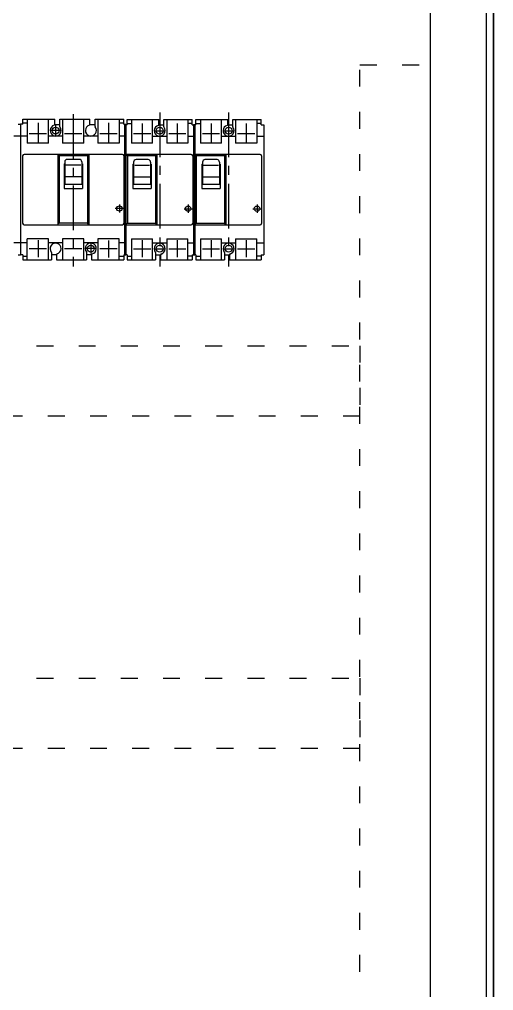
# Model space of a CAD drawing. Header units: millimetres. Extents: x 14879 to 38758, y -20740 to 1136.
# Drawn here: x 36380 to 36717, y -1021 to -330 of the extents above; entities that cross this region are included whole.
import ezdxf

# ---------------------------------------------------------------- set-up
doc = ezdxf.new("R2010")
doc.units = ezdxf.units.MM
doc.linetypes.add('ACAD_ISO03W100', pattern=[30, 12, -18])
doc.linetypes.add('CENTER', pattern=[50.8, 31.75, -6.35, 6.35, -6.35])
doc.layers.add('F01_OUT', color=6, linetype='Continuous')
doc.layers.add('F03_CNT', color=1, linetype='CENTER')

msp = doc.modelspace()

# ---------------------------------------------------------------- linework, layer by layer
for p, q in [((36717.11, 288.21), (36717.11, -1666.79)), ((36717.11, -1711.79), (36717.11, 288.21)), ((36712.11, -1706.79), (36712.11, 283.21)), ((36672.11, 243.21), (36672.11, -1666.79))]:
    msp.add_line(p, q)
at = {"color": 1, "linetype": 'ACAD_ISO03W100'}
for points in [[(36622.12, -361.79), (36672.11, -361.79), (36672.11, -1487.35), (36622.12, -1487.35)], [(35912.11, -611.79), (35912.11, -561.79), (36622.12, -561.79), (36622.12, -611.79)], [(35912.11, -848.44), (35912.11, -798.45), (36622.12, -798.45), (36622.12, -848.44)]]:
    msp.add_lwpolyline(points, close=True, dxfattribs=at)
at = {"layer": 'F01_OUT'}
for p, q in [((36382.31, -404.13), (36382.31, -400.63)), ((36382.31, -400.63), (36405.08, -400.63)), ((36385.52, -400.63), (36385.52, -417.66)), ((36400.6, -417.66), (36400.6, -400.63)), ((36405.08, -404.35), (36405.08, -400.63)), ((36408.7, -400.63), (36430.08, -400.63)), ((36408.7, -405.95), (36408.7, -400.63)), ((36410.65, -400.63), (36410.65, -417.66)), ((36425.72, -417.66), (36425.72, -400.63)), ((36430.08, -404.35), (36430.08, -400.63)), ((36433.7, -400.63), (36454.06, -400.63)), ((36433.7, -405.86), (36433.7, -400.63)), ((36435.77, -400.63), (36435.77, -417.66)), ((36450.85, -400.63), (36450.85, -417.66)), ((36454.06, -404.13), (36454.06, -400.63)), ((36456.48, -404.49), (36456.48, -400.74)), ((36456.48, -400.74), (36479.08, -400.74)), ((36459.68, -400.74), (36459.68, -417.74)), ((36474.68, -417.74), (36474.68, -400.74)), ((36479.08, -404.48), (36479.08, -400.74)), ((36482.68, -406.08), (36482.68, -400.74)), ((36482.68, -400.74), (36502.88, -400.74)), ((36484.68, -400.74), (36484.68, -417.74)), ((36499.68, -400.74), (36499.68, -417.74)), ((36502.88, -404.49), (36502.88, -400.74)), ((36505.48, -404.49), (36505.48, -400.74)), ((36505.48, -400.74), (36528.08, -400.74)), ((36508.68, -400.74), (36508.68, -417.74)), ((36523.68, -417.74), (36523.68, -400.74)), ((36528.08, -404.48), (36528.08, -400.74)), ((36531.68, -406.08), (36531.68, -400.74)), ((36531.68, -400.74), (36551.88, -400.74)), ((36533.68, -400.74), (36533.68, -417.74)), ((36548.68, -400.74), (36548.68, -417.74)), ((36551.88, -404.49), (36551.88, -400.74)), ((36379.06, -404.13), (36380.68, -404.13)), ((36380.68, -404.13), (36380.68, -497.13)), ((36382.31, -404.13), (36380.68, -404.13)), ((36380.68, -404.13), (36380.68, -497.13)), ((36382.31, -403.13), (36385.52, -403.13)), ((36405.08, -404.35), (36408.7, -404.35)), ((36430.08, -404.35), (36433.7, -404.35)), ((36450.85, -403.13), (36454.06, -403.13)), ((36454.06, -404.13), (36455.68, -404.13)), ((36456.48, -404.49), (36454.68, -404.49)), ((36454.68, -404.49), (36454.68, -496.99)), ((36455.68, -404.13), (36455.68, -497.13)), ((36456.48, -403.54), (36459.68, -403.54)), ((36479.08, -404.49), (36482.68, -404.49)), ((36502.88, -403.54), (36499.68, -403.54)), ((36502.88, -404.49), (36504.68, -404.49)), ((36505.48, -404.49), (36503.68, -404.49)), ((36503.68, -404.49), (36503.68, -496.99)), ((36504.68, -404.49), (36504.68, -496.99)), ((36505.48, -403.54), (36508.68, -403.54)), ((36528.08, -404.49), (36531.68, -404.49)), ((36551.88, -403.54), (36548.68, -403.54)), ((36551.88, -404.49), (36553.68, -404.49)), ((36553.68, -404.49), (36553.68, -496.99)), ((36380.68, -412.63), (36375.85, -412.63)), ((36385.52, -412.63), (36380.68, -412.63)), ((36410.65, -412.63), (36400.6, -412.63)), ((36435.77, -412.63), (36425.72, -412.63)), ((36455.68, -412.63), (36450.85, -412.63)), ((36484.68, -412.84), (36474.68, -412.84)), ((36504.68, -412.84), (36499.68, -412.84)), ((36533.68, -412.84), (36523.68, -412.84)), ((36553.68, -412.84), (36548.68, -412.84)), ((36400.6, -417.66), (36385.52, -417.66)), ((36425.72, -417.66), (36410.65, -417.66)), ((36450.85, -417.66), (36435.77, -417.66)), ((36474.68, -417.74), (36459.68, -417.74)), ((36499.68, -417.74), (36484.68, -417.74)), ((36523.68, -417.74), (36508.68, -417.74)), ((36548.68, -417.74), (36533.68, -417.74)), ((36382.18, -426.63), (36382.18, -474.63)), ((36453.18, -425.63), (36383.18, -425.63)), ((36407.13, -425.98), (36407.13, -475.27)), ((36408.13, -426.63), (36407.13, -426.05)), ((36408.13, -426.63), (36408.13, -474.62)), ((36428.23, -426.63), (36408.13, -426.63)), ((36428.23, -426.63), (36429.24, -426.05)), ((36428.23, -426.63), (36428.23, -474.62)), ((36429.24, -425.98), (36429.24, -475.27)), ((36454.18, -426.63), (36454.18, -474.63)), ((36455.68, -426.1), (36455.68, -475.39)), ((36456.68, -426.74), (36455.68, -426.17)), ((36502.18, -425.74), (36456.04, -425.74)), ((36476.68, -426.74), (36456.68, -426.74)), ((36456.68, -426.74), (36456.68, -474.74)), ((36476.68, -426.74), (36477.68, -426.17)), ((36476.68, -426.74), (36476.68, -474.74)), ((36477.68, -426.1), (36477.68, -475.39)), ((36503.18, -426.74), (36503.18, -474.74)), ((36504.68, -426.1), (36504.68, -475.39)), ((36505.68, -426.74), (36504.68, -426.17)), ((36551.18, -425.74), (36505.04, -425.74)), ((36525.68, -426.74), (36505.68, -426.74)), ((36505.68, -426.74), (36505.68, -474.74)), ((36525.68, -426.74), (36526.68, -426.17)), ((36525.68, -426.74), (36525.68, -474.74)), ((36526.68, -426.1), (36526.68, -475.39)), ((36552.18, -426.74), (36552.18, -474.74)), ((36411.65, -432.29), (36411.65, -449.87)), ((36411.65, -432.29), (36412.1, -432.29)), ((36412.1, -430.89), (36412.1, -446.71)), ((36423.56, -433.26), (36412.89, -433.26)), ((36422.51, -429.13), (36413.86, -429.13)), ((36424.26, -430.89), (36424.26, -446.71)), ((36424.26, -432.29), (36424.72, -432.29)), ((36424.72, -432.29), (36424.72, -449.87)), ((36460.68, -432.49), (36460.68, -449.99)), ((36460.68, -432.49), (36461.13, -432.49)), ((36461.13, -431.11), (36461.13, -446.84)), ((36472.54, -433.47), (36461.92, -433.47)), ((36471.48, -429.36), (36462.88, -429.36)), ((36473.23, -431.11), (36473.23, -446.84)), ((36473.23, -432.49), (36473.68, -432.49)), ((36473.68, -432.49), (36473.68, -449.99)), ((36509.68, -432.49), (36509.68, -449.99)), ((36509.68, -432.49), (36510.13, -432.49)), ((36510.13, -431.11), (36510.13, -446.84)), ((36521.54, -433.47), (36510.92, -433.47)), ((36520.48, -429.36), (36511.88, -429.36)), ((36522.23, -431.11), (36522.23, -446.84)), ((36522.23, -432.49), (36522.68, -432.49)), ((36522.68, -432.49), (36522.68, -449.99)), ((36411.65, -435.45), (36412.1, -435.45)), ((36412.1, -441.3), (36424.26, -441.3)), ((36424.26, -435.45), (36424.72, -435.45)), ((36460.68, -435.64), (36461.13, -435.64)), ((36461.13, -441.47), (36473.23, -441.47)), ((36473.23, -435.64), (36473.68, -435.64)), ((36509.68, -435.64), (36510.13, -435.64)), ((36510.13, -441.47), (36522.23, -441.47)), ((36522.23, -435.64), (36522.68, -435.64)), ((36411.65, -446.71), (36424.72, -446.71)), ((36460.68, -446.84), (36473.68, -446.84)), ((36509.68, -446.84), (36522.68, -446.84)), ((36411.65, -449.87), (36424.72, -449.87)), ((36460.68, -449.99), (36473.68, -449.99)), ((36509.68, -449.99), (36522.68, -449.99)), ((36383.18, -475.63), (36453.18, -475.63)), ((36408.13, -474.62), (36407.13, -475.2)), ((36428.23, -474.62), (36408.13, -474.62)), ((36428.23, -474.62), (36429.24, -475.2)), ((36456.68, -474.74), (36455.68, -475.32)), ((36456.04, -475.74), (36502.18, -475.74)), ((36476.68, -474.74), (36456.68, -474.74)), ((36476.68, -474.74), (36477.68, -475.32)), ((36505.68, -474.74), (36504.68, -475.32)), ((36505.04, -475.74), (36551.18, -475.74)), ((36525.68, -474.74), (36505.68, -474.74)), ((36525.68, -474.74), (36526.68, -475.32)), ((36380.68, -488.63), (36375.85, -488.63)), ((36385.52, -488.63), (36380.68, -488.63)), ((36385.52, -500.63), (36385.52, -485.63)), ((36400.6, -485.63), (36385.52, -485.63)), ((36400.6, -500.63), (36400.6, -485.63)), ((36410.65, -488.63), (36400.6, -488.63)), ((36410.65, -485.63), (36410.65, -500.63)), ((36425.72, -485.63), (36410.65, -485.63)), ((36425.72, -500.63), (36425.72, -485.63)), ((36435.77, -488.63), (36425.72, -488.63)), ((36435.77, -485.63), (36435.77, -500.63)), ((36450.85, -485.63), (36435.77, -485.63)), ((36450.85, -500.63), (36450.85, -485.63)), ((36455.68, -488.63), (36450.85, -488.63)), ((36459.68, -485.74), (36459.68, -500.74)), ((36459.68, -485.74), (36474.68, -485.74)), ((36474.68, -500.74), (36474.68, -485.74)), ((36484.68, -488.74), (36474.68, -488.74)), ((36484.68, -485.74), (36484.68, -500.74)), ((36484.68, -485.74), (36499.68, -485.74)), ((36499.68, -500.74), (36499.68, -485.74)), ((36504.68, -488.74), (36499.68, -488.74)), ((36508.68, -485.74), (36508.68, -500.74)), ((36508.68, -485.74), (36523.68, -485.74)), ((36523.68, -500.74), (36523.68, -485.74)), ((36533.68, -488.74), (36523.68, -488.74)), ((36533.68, -485.74), (36533.68, -500.74)), ((36533.68, -485.74), (36548.68, -485.74)), ((36548.68, -500.74), (36548.68, -485.74)), ((36553.68, -488.74), (36548.68, -488.74)), ((36379.06, -497.13), (36380.68, -497.13)), ((36382.31, -497.13), (36380.68, -497.13)), ((36382.31, -497.13), (36382.31, -500.63)), ((36402.67, -495.4), (36402.67, -500.63)), ((36402.67, -496.91), (36406.29, -496.91)), ((36406.29, -496.9), (36406.29, -500.63)), ((36426.83, -492.63), (36426.83, -492.65)), ((36427.67, -495.31), (36427.67, -500.63)), ((36427.67, -496.91), (36431.29, -496.91)), ((36431.29, -496.91), (36431.29, -500.63)), ((36454.06, -497.13), (36454.06, -500.63)), ((36454.06, -497.13), (36455.68, -497.13)), ((36456.48, -496.99), (36454.68, -496.99)), ((36456.48, -496.99), (36456.48, -500.74)), ((36475.78, -492.74), (36475.78, -492.76)), ((36476.68, -495.41), (36476.68, -500.74)), ((36476.68, -496.99), (36480.28, -496.99)), ((36480.28, -497), (36480.28, -500.74)), ((36502.88, -496.99), (36504.68, -496.99)), ((36502.88, -496.99), (36502.88, -500.74)), ((36505.48, -496.99), (36503.68, -496.99)), ((36505.48, -496.99), (36505.48, -500.74)), ((36524.78, -492.74), (36524.78, -492.76)), ((36525.68, -495.41), (36525.68, -500.74)), ((36525.68, -496.99), (36529.28, -496.99)), ((36529.28, -497), (36529.28, -500.74)), ((36551.88, -496.99), (36553.68, -496.99)), ((36551.88, -496.99), (36551.88, -500.74)), ((36382.31, -498.13), (36385.52, -498.13)), ((36382.31, -500.63), (36402.67, -500.63)), ((36406.29, -500.63), (36427.67, -500.63)), ((36431.29, -500.63), (36454.06, -500.63)), ((36450.85, -498.13), (36454.06, -498.13)), ((36456.48, -497.94), (36459.68, -497.94)), ((36456.48, -500.74), (36476.68, -500.74)), ((36480.28, -500.74), (36502.88, -500.74)), ((36502.88, -497.94), (36499.68, -497.94)), ((36505.48, -497.94), (36508.68, -497.94)), ((36505.48, -500.74), (36525.68, -500.74)), ((36529.28, -500.74), (36551.88, -500.74)), ((36551.88, -497.94), (36548.68, -497.94))]:
    msp.add_line(p, q, dxfattribs=at)
for centre, radius in [((36405.68, -408.63), 2.46), ((36479.68, -408.74), 2.45), ((36528.68, -408.74), 2.45), ((36451.05, -464.13), 1.91), ((36499.88, -464.24), 1.9), ((36548.88, -464.24), 1.9), ((36430.68, -492.63), 2.46), ((36479.68, -492.74), 2.45), ((36528.68, -492.74), 2.45)]:
    msp.add_circle(centre, radius, dxfattribs=at)
for centre, radius, start, end in [((36405.68, -408.63), 3.92, 104.45324, 37.31406), ((36404.58, -404.35), 0.5, 284.45324, 0), ((36409.2, -405.95), 0.5, 180, 217.31406), ((36430.75, -408.62), 3.92, 105.29159, 38.63097), ((36429.58, -404.35), 0.5, 285.29159, 0), ((36434.2, -405.86), 0.5, 180, 218.63097), ((36479.68, -408.74), 3.9, 104.47833, 37.3031), ((36478.58, -404.48), 0.5, 284.47833, 0), ((36483.18, -406.08), 0.5, 180, 217.3031), ((36528.68, -408.74), 3.9, 104.47833, 37.3031), ((36527.58, -404.48), 0.5, 284.47833, 0), ((36532.18, -406.08), 0.5, 180, 217.3031), ((36383.18, -426.63), 1, 90, 180), ((36407.48, -425.98), 0.355, 90, 180), ((36428.88, -425.98), 0.355, 0, 90), ((36453.18, -426.63), 1, 0, 90), ((36456.04, -426.1), 0.354, 90, 180), ((36477.33, -426.1), 0.354, 0, 90), ((36502.18, -426.74), 1, 0, 90), ((36505.04, -426.1), 0.354, 90, 180), ((36526.33, -426.1), 0.354, 0, 90), ((36551.18, -426.74), 1, 0, 90), ((36413.86, -430.89), 1.76, 90, 180), ((36422.51, -430.89), 1.76, 0, 90), ((36462.88, -431.11), 1.75, 90, 180), ((36471.48, -431.11), 1.75, 0, 90), ((36511.88, -431.11), 1.75, 90, 180), ((36520.48, -431.11), 1.75, 0, 90), ((36383.18, -474.63), 1, 180, 270), ((36407.48, -475.27), 0.355, 180, 270), ((36428.88, -475.27), 0.355, 270, 0), ((36453.18, -474.63), 1, 270, 0), ((36456.04, -475.39), 0.354, 180, 270), ((36477.33, -475.39), 0.354, 270, 0), ((36502.18, -474.74), 1, 270, 360), ((36505.04, -475.39), 0.354, 180, 270), ((36526.33, -475.39), 0.354, 270, 0), ((36551.18, -474.74), 1, 270, 360), ((36405.62, -492.64), 3.92, 285.28994, 218.62843), ((36430.68, -492.63), 3.92, 284.45159, 217.31142), ((36479.68, -492.74), 3.9, 284.47669, 217.30048), ((36528.68, -492.74), 3.9, 284.47669, 217.30048), ((36402.17, -495.4), 0.5, 0, 38.62843), ((36406.79, -496.9), 0.5, 105.28994, 180), ((36427.17, -495.31), 0.5, 0, 37.31142), ((36431.79, -496.91), 0.5, 104.45159, 180), ((36476.18, -495.41), 0.5, 0, 37.30048), ((36480.78, -497), 0.5, 104.47669, 179.99999), ((36525.18, -495.41), 0.5, 0, 37.30048), ((36529.78, -497), 0.5, 104.47669, 179.99999)]:
    msp.add_arc(centre, radius, start, end, dxfattribs=at)
at = {"layer": 'F03_CNT'}
for p, q in [((36418.18, -396.96), (36418.18, -505.39)), ((36479.68, -395.74), (36479.68, -505.51)), ((36528.68, -395.74), (36528.68, -505.51)), ((36393.18, -403.26), (36393.18, -417.23)), ((36405.68, -405.15), (36405.68, -412.08)), ((36443.18, -403.26), (36443.18, -417.23)), ((36467.18, -403.61), (36467.18, -417.88)), ((36492.18, -403.61), (36492.18, -417.88)), ((36516.18, -403.61), (36516.18, -417.88)), ((36541.18, -403.61), (36541.18, -417.88)), ((36386.95, -410.63), (36399.16, -410.63)), ((36409.09, -408.63), (36402.15, -408.63)), ((36412.08, -410.63), (36424.29, -410.63)), ((36437.2, -410.63), (36449.41, -410.63)), ((36461.11, -410.74), (36473.26, -410.74)), ((36475.78, -408.74), (36483.58, -408.74)), ((36486.11, -410.74), (36498.26, -410.74)), ((36510.11, -410.74), (36522.26, -410.74)), ((36524.78, -408.74), (36532.58, -408.74)), ((36535.11, -410.74), (36547.26, -410.74)), ((36451.05, -461.18), (36451.05, -467.01)), ((36499.88, -461.34), (36499.88, -467.14)), ((36548.88, -461.34), (36548.88, -467.14)), ((36453.96, -464.13), (36448.13, -464.13)), ((36496.98, -464.24), (36502.78, -464.24)), ((36545.98, -464.24), (36551.78, -464.24)), ((36393.18, -486.58), (36393.18, -498.79)), ((36430.68, -489.17), (36430.68, -496.1)), ((36443.18, -486.88), (36443.18, -499.09)), ((36467.18, -486.67), (36467.18, -498.82)), ((36492.18, -486.67), (36492.18, -498.82)), ((36516.18, -486.67), (36516.18, -498.82)), ((36541.18, -486.67), (36541.18, -498.82)), ((36386.95, -492.63), (36399.16, -492.63)), ((36412.08, -492.63), (36424.29, -492.63)), ((36434.21, -492.63), (36427.28, -492.63)), ((36437.2, -492.63), (36449.41, -492.63)), ((36461.11, -492.74), (36473.26, -492.74)), ((36475.78, -492.74), (36483.58, -492.74)), ((36486.11, -492.74), (36498.26, -492.74)), ((36510.11, -492.74), (36522.26, -492.74)), ((36524.78, -492.74), (36532.58, -492.74)), ((36535.11, -492.74), (36547.26, -492.74))]:
    msp.add_line(p, q, dxfattribs=at)

doc.saveas('drawing.dxf')
